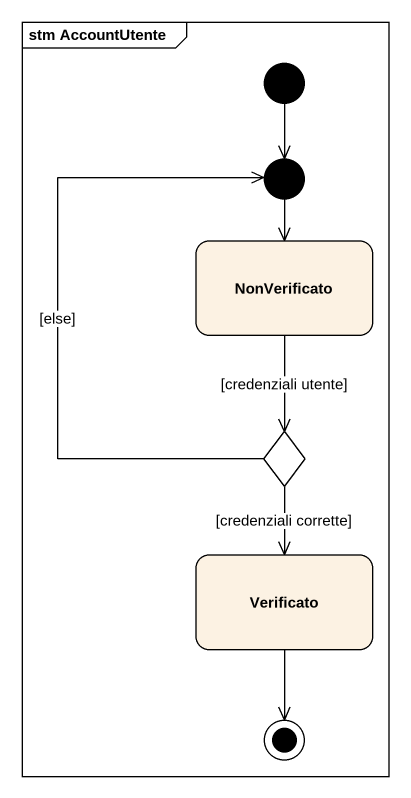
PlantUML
@startuml
mainframe stm AccountUtente
hide empty description
state initial1 <<start>>
state initial2 <<start>>
state NonVerificato
state choice1 <<choice>>
state Verificato
initial1 --> initial2
initial2 --> NonVerificato
NonVerificato --> choice1 : [credenziali utente]
choice1 -up-> initial2 : [else]
choice1 --> Verificato : [credenziali corrette]
Verificato --> [*]
@enduml
